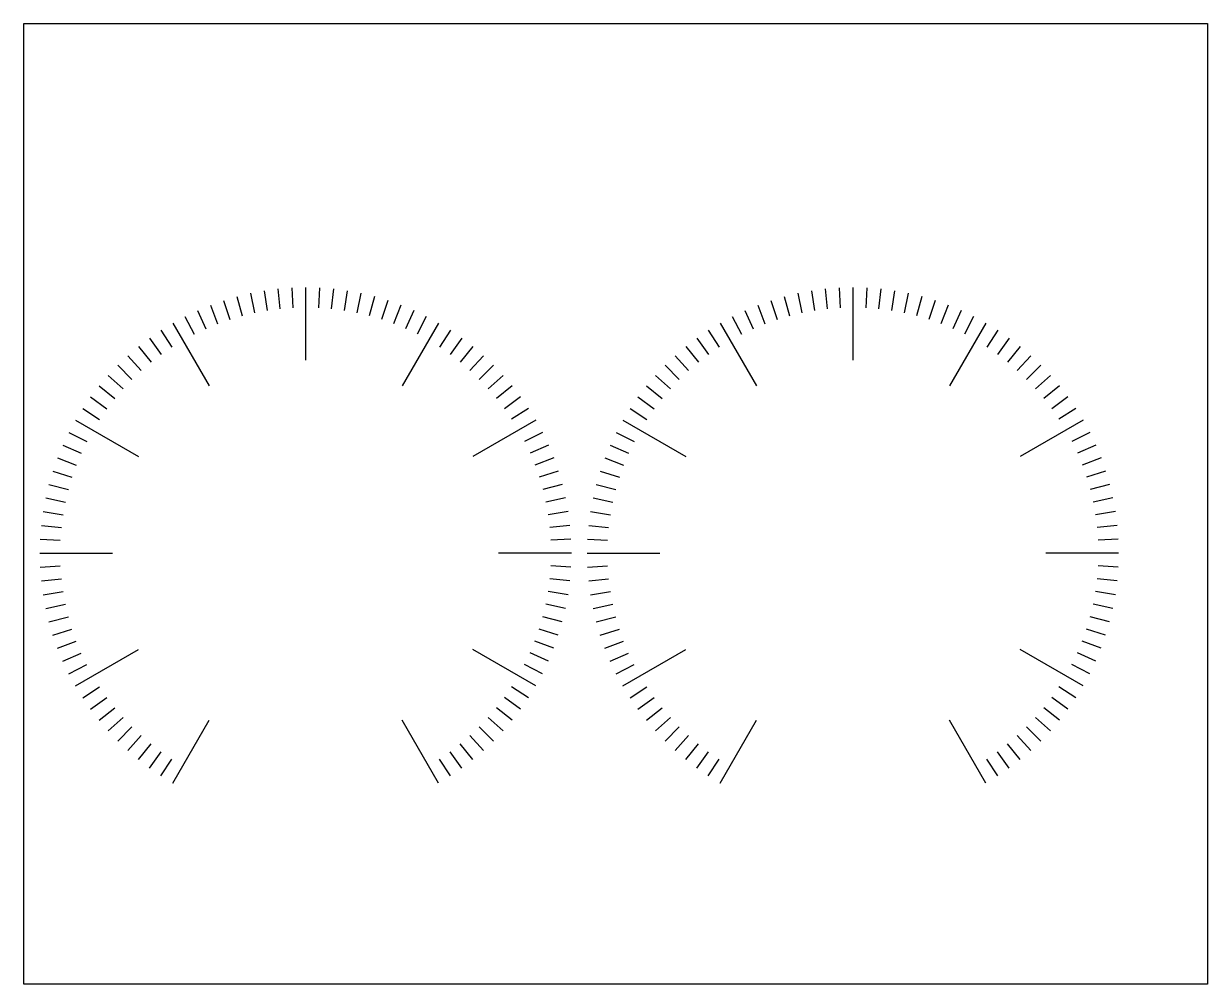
# Model space of a CAD drawing. Extents: x 4.37 to 7.18, y 3.29 to 5.57.
import ezdxf

# ---------------------------------------------------------------- set-up
doc = ezdxf.new("R2010")
doc.units = 0
doc.layers.add('PCB_TICKMARKS_---_SOLDERM0', color=7, linetype='CONTINUOUS')

# ---------------------------------------------------------------- blocks, each defined once
blk = doc.blocks.new('BLOCK_2')
at = {"layer": 'PCB_TICKMARKS_---_SOLDERM0', "color": 220}
for points in [[(5.0062, 4.9464), (5.0087, 4.8989)], [(5.0723, 4.9464), (5.0698, 4.8989)], [(6.3055, 4.9464), (6.308, 4.8989)], [(6.3715, 4.9464), (6.369, 4.8989)], [(4.876, 4.9258), (4.8884, 4.8798)], [(4.9081, 4.9335), (4.918, 4.8869)], [(4.9406, 4.9395), (4.948, 4.8925)], [(4.9733, 4.9438), (4.9783, 4.8965)], [(5.1052, 4.9438), (5.1002, 4.8965)], [(5.1379, 4.9395), (5.1305, 4.8925)], [(5.1704, 4.9335), (5.1605, 4.8869)], [(5.2025, 4.9258), (5.1902, 4.8798)], [(6.1752, 4.9258), (6.1876, 4.8798)], [(6.2073, 4.9335), (6.2172, 4.8869)], [(6.2398, 4.9395), (6.2473, 4.8925)], [(6.2725, 4.9438), (6.2775, 4.8965)], [(6.4044, 4.9438), (6.3994, 4.8965)], [(6.4371, 4.9395), (6.4297, 4.8925)], [(6.4696, 4.9335), (6.4597, 4.8869)], [(6.5017, 4.9258), (6.4894, 4.8798)], [(4.7827, 4.8928), (4.8021, 4.8492)], [(4.8132, 4.9054), (4.8303, 4.8609)], [(4.8444, 4.9164), (4.8591, 4.8711)], [(5.2342, 4.9164), (5.2194, 4.8711)], [(5.2653, 4.9054), (5.2482, 4.8609)], [(5.2958, 4.8928), (5.2764, 4.8493)], [(6.0819, 4.8928), (6.1013, 4.8492)], [(6.1124, 4.9054), (6.1295, 4.8609)], [(6.1436, 4.9164), (6.1583, 4.8711)], [(6.5334, 4.9164), (6.5186, 4.8711)], [(6.5645, 4.9054), (6.5474, 4.8609)], [(6.595, 4.8928), (6.5756, 4.8493)], [(4.7529, 4.8786), (4.7746, 4.8361)], [(5.3256, 4.8786), (5.304, 4.8361)], [(6.0521, 4.8786), (6.0738, 4.8361)], [(6.6248, 4.8786), (6.6032, 4.8361)], [(4.6958, 4.8455), (4.7217, 4.8056)], [(5.3828, 4.8456), (5.3568, 4.8056)], [(5.995, 4.8455), (6.0209, 4.8056)], [(6.682, 4.8456), (6.656, 4.8056)], [(4.6423, 4.8067), (4.6723, 4.7697)], [(4.6685, 4.8268), (4.6965, 4.7883)], [(5.41, 4.8269), (5.382, 4.7883)], [(5.4362, 4.8068), (5.4062, 4.7697)], [(5.9416, 4.8067), (5.9715, 4.7697)], [(5.9678, 4.8268), (5.9958, 4.7883)], [(6.7092, 4.8269), (6.6812, 4.7883)], [(6.7354, 4.8068), (6.7054, 4.7697)], [(4.6172, 4.7853), (4.6491, 4.7499)], [(5.4613, 4.7853), (5.4294, 4.7499)], [(5.9165, 4.7853), (5.9483, 4.7499)], [(6.7605, 4.7853), (6.7286, 4.7499)], [(4.5933, 4.7626), (4.627, 4.7289)], [(5.4852, 4.7626), (5.4515, 4.7289)], [(5.8925, 4.7626), (5.9262, 4.7289)], [(6.7844, 4.7626), (6.7508, 4.7289)], [(4.5706, 4.7386), (4.606, 4.7067)], [(5.508, 4.7386), (5.4726, 4.7067)], [(5.8698, 4.7386), (5.9052, 4.7067)], [(6.8072, 4.7386), (6.7718, 4.7067)], [(4.5491, 4.7135), (4.5861, 4.6835)], [(5.5294, 4.7135), (5.4924, 4.6835)], [(5.8483, 4.7135), (5.8854, 4.6835)], [(6.8286, 4.7135), (6.7916, 4.6835)], [(4.529, 4.6873), (4.5676, 4.6593)], [(5.5495, 4.6873), (5.511, 4.6593)], [(5.8282, 4.6873), (5.8668, 4.6593)], [(6.8487, 4.6873), (6.8102, 4.6593)], [(4.5103, 4.6601), (4.5503, 4.6341)], [(5.5682, 4.6601), (5.5283, 4.6342)], [(5.8095, 4.6601), (5.8495, 4.6341)], [(6.8674, 4.6601), (6.8275, 4.6342)], [(4.4773, 4.6029), (4.5198, 4.5813)], [(5.6012, 4.6029), (5.5588, 4.5813)], [(5.7765, 4.6029), (5.819, 4.5813)], [(6.9004, 4.6029), (6.858, 4.5813)], [(4.4631, 4.5731), (4.5066, 4.5537)], [(5.6154, 4.5731), (5.5719, 4.5538)], [(5.7623, 4.5731), (5.8058, 4.5537)], [(6.9147, 4.5731), (6.8711, 4.5538)], [(4.4505, 4.5426), (4.4949, 4.5255)], [(5.6281, 4.5426), (5.5836, 4.5256)], [(5.7497, 4.5426), (5.7941, 4.5255)], [(6.9273, 4.5426), (6.8828, 4.5256)], [(4.4394, 4.5115), (4.4847, 4.4968)], [(5.6391, 4.5115), (5.5938, 4.4968)], [(5.7386, 4.5115), (5.784, 4.4968)], [(6.9383, 4.5115), (6.893, 4.4968)], [(4.4301, 4.4798), (4.4761, 4.4675)], [(5.6485, 4.4798), (5.6025, 4.4675)], [(5.7293, 4.4798), (5.7753, 4.4675)], [(6.9477, 4.4798), (6.9017, 4.4675)], [(4.4223, 4.4477), (4.4689, 4.4378)], [(5.6562, 4.4477), (5.6096, 4.4378)], [(5.7216, 4.4477), (5.7682, 4.4378)], [(6.9554, 4.4477), (6.9088, 4.4378)], [(4.4163, 4.4152), (4.4634, 4.4078)], [(5.6622, 4.4153), (5.6151, 4.4078)], [(5.7155, 4.4152), (5.7626, 4.4078)], [(6.9614, 4.4153), (6.9144, 4.4078)], [(4.412, 4.3825), (4.4594, 4.3775)], [(5.6665, 4.3825), (5.6191, 4.3776)], [(5.7112, 4.3825), (5.7586, 4.3775)], [(6.9657, 4.3825), (6.9183, 4.3776)], [(4.4094, 4.3496), (4.457, 4.3471)], [(5.6691, 4.3496), (5.6215, 4.3471)], [(5.7086, 4.3496), (5.7562, 4.3471)], [(6.9683, 4.3496), (6.9207, 4.3471)], [(4.4094, 4.2836), (4.457, 4.2861)], [(5.6691, 4.2836), (5.6215, 4.2861)], [(5.7086, 4.2836), (5.7562, 4.2861)], [(6.9683, 4.2836), (6.9207, 4.2861)], [(4.412, 4.2507), (4.4594, 4.2556)], [(5.6665, 4.2507), (5.6191, 4.2557)], [(5.7112, 4.2507), (5.7586, 4.2556)], [(6.9657, 4.2507), (6.9183, 4.2557)], [(4.4163, 4.2179), (4.4634, 4.2254)], [(5.6622, 4.2179), (5.6152, 4.2254)], [(5.7155, 4.2179), (5.7626, 4.2254)], [(6.9614, 4.2179), (6.9144, 4.2254)], [(4.4224, 4.1855), (4.469, 4.1954)], [(5.6562, 4.1855), (5.6096, 4.1954)], [(5.7216, 4.1855), (5.7682, 4.1954)], [(6.9554, 4.1855), (6.9088, 4.1954)], [(4.4301, 4.1533), (4.4761, 4.1657)], [(5.6485, 4.1534), (5.6025, 4.1657)], [(5.7293, 4.1533), (5.7753, 4.1657)], [(6.9477, 4.1534), (6.9017, 4.1657)], [(4.4394, 4.1217), (4.4847, 4.1364)], [(5.6391, 4.1217), (5.5938, 4.1364)], [(5.7387, 4.1217), (5.784, 4.1364)], [(6.9383, 4.1217), (6.893, 4.1364)], [(4.4505, 4.0906), (4.4949, 4.1076)], [(5.6281, 4.0906), (5.5836, 4.1077)], [(5.7497, 4.0906), (5.7942, 4.1076)], [(6.9273, 4.0906), (6.8828, 4.1077)], [(4.4631, 4.0601), (4.5066, 4.0794)], [(5.6154, 4.0601), (5.5719, 4.0795)], [(5.7623, 4.0601), (5.8058, 4.0794)], [(6.9147, 4.0601), (6.8711, 4.0795)], [(4.4773, 4.0303), (4.5198, 4.0519)], [(5.6012, 4.0303), (5.5588, 4.0519)], [(5.7765, 4.0303), (5.819, 4.0519)], [(6.9004, 4.0303), (6.858, 4.0519)], [(4.5103, 3.9731), (4.5503, 3.999)], [(5.5682, 3.9731), (5.5283, 3.999)], [(5.8095, 3.9731), (5.8495, 3.999)], [(6.8674, 3.9731), (6.8275, 3.999)], [(4.529, 3.9459), (4.5676, 3.9739)], [(5.5495, 3.9459), (5.511, 3.9739)], [(5.8282, 3.9459), (5.8668, 3.9739)], [(6.8487, 3.9459), (6.8102, 3.9739)], [(4.5491, 3.9197), (4.5862, 3.9497)], [(5.5294, 3.9197), (5.4924, 3.9497)], [(5.8483, 3.9197), (5.8854, 3.9497)], [(6.8286, 3.9197), (6.7916, 3.9497)], [(4.5706, 3.8946), (4.606, 3.9264)], [(5.508, 3.8946), (5.4726, 3.9265)], [(5.8698, 3.8946), (5.9052, 3.9264)], [(6.8072, 3.8946), (6.7718, 3.9265)], [(4.5933, 3.8706), (4.627, 3.9043)], [(4.6173, 3.8479), (4.6491, 3.8833)], [(5.4613, 3.8479), (5.4294, 3.8833)], [(5.4852, 3.8706), (5.4516, 3.9043)], [(5.8925, 3.8706), (5.9262, 3.9043)], [(5.9165, 3.8479), (5.9483, 3.8833)], [(6.7605, 3.8479), (6.7286, 3.8833)], [(6.7845, 3.8706), (6.7508, 3.9043)], [(4.6424, 3.8264), (4.6723, 3.8635)], [(5.4362, 3.8265), (5.4062, 3.8635)], [(5.9416, 3.8264), (5.9716, 3.8635)], [(6.7354, 3.8265), (6.7054, 3.8635)], [(4.6686, 3.8063), (4.6966, 3.8449)], [(4.6958, 3.7876), (4.7217, 3.8276)], [(5.3828, 3.7877), (5.3568, 3.8276)], [(5.41, 3.8064), (5.382, 3.8449)], [(5.9678, 3.8063), (5.9958, 3.8449)], [(5.995, 3.7876), (6.0209, 3.8276)], [(6.682, 3.7877), (6.656, 3.8276)], [(6.7092, 3.8064), (6.6812, 3.8449)]]:
    blk.add_lwpolyline(points, dxfattribs=at)
blk = doc.blocks.new('BLOCK_3')
at = {"layer": 'PCB_TICKMARKS_---_SOLDERM0', "color": 150}
for points in [[(5.0393, 4.9473), (5.0393, 4.7747)], [(6.3385, 4.9473), (6.3385, 4.7747)], [(4.7239, 4.8628), (4.8102, 4.7133)], [(5.3546, 4.8628), (5.2683, 4.7133)], [(6.0231, 4.8628), (6.1095, 4.7133)], [(6.6538, 4.8628), (6.5675, 4.7133)], [(4.4931, 4.6319), (4.6426, 4.5456)], [(5.5855, 4.6319), (5.436, 4.5456)], [(5.7923, 4.6319), (5.9418, 4.5456)], [(6.8847, 4.6319), (6.7352, 4.5456)], [(4.4086, 4.3166), (4.5812, 4.3166)], [(5.67, 4.3166), (5.4973, 4.3166)], [(5.7078, 4.3166), (5.8804, 4.3166)], [(6.9692, 4.3166), (6.7966, 4.3166)], [(4.4931, 4.0012), (4.6426, 4.0876)], [(5.5855, 4.0012), (5.436, 4.0876)], [(5.7923, 4.0012), (5.9418, 4.0876)], [(6.8847, 4.0012), (6.7352, 4.0876)], [(4.7239, 3.7704), (4.8102, 3.9199)], [(5.3546, 3.7704), (5.2683, 3.9199)], [(6.0231, 3.7704), (6.1095, 3.9199)], [(6.6538, 3.7704), (6.5675, 3.9199)]]:
    blk.add_lwpolyline(points, dxfattribs=at)

msp = doc.modelspace()

# ---------------------------------------------------------------- linework, layer by layer
at = {"layer": 'PCB_TICKMARKS_---_SOLDERM0', "color": 220}
msp.add_lwpolyline([(7.1797, 3.293), (4.37, 3.293), (4.37, 5.5734), (7.1797, 5.5734), (7.1797, 3.293)], dxfattribs=at)

# ---------------------------------------------------------------- block references
at = {"layer": 'PCB_TICKMARKS_---_SOLDERM0'}
for name in ['BLOCK_3', 'BLOCK_2']:
    msp.add_blockref(name, (0, 0), dxfattribs=at)

doc.saveas('drawing.dxf')
